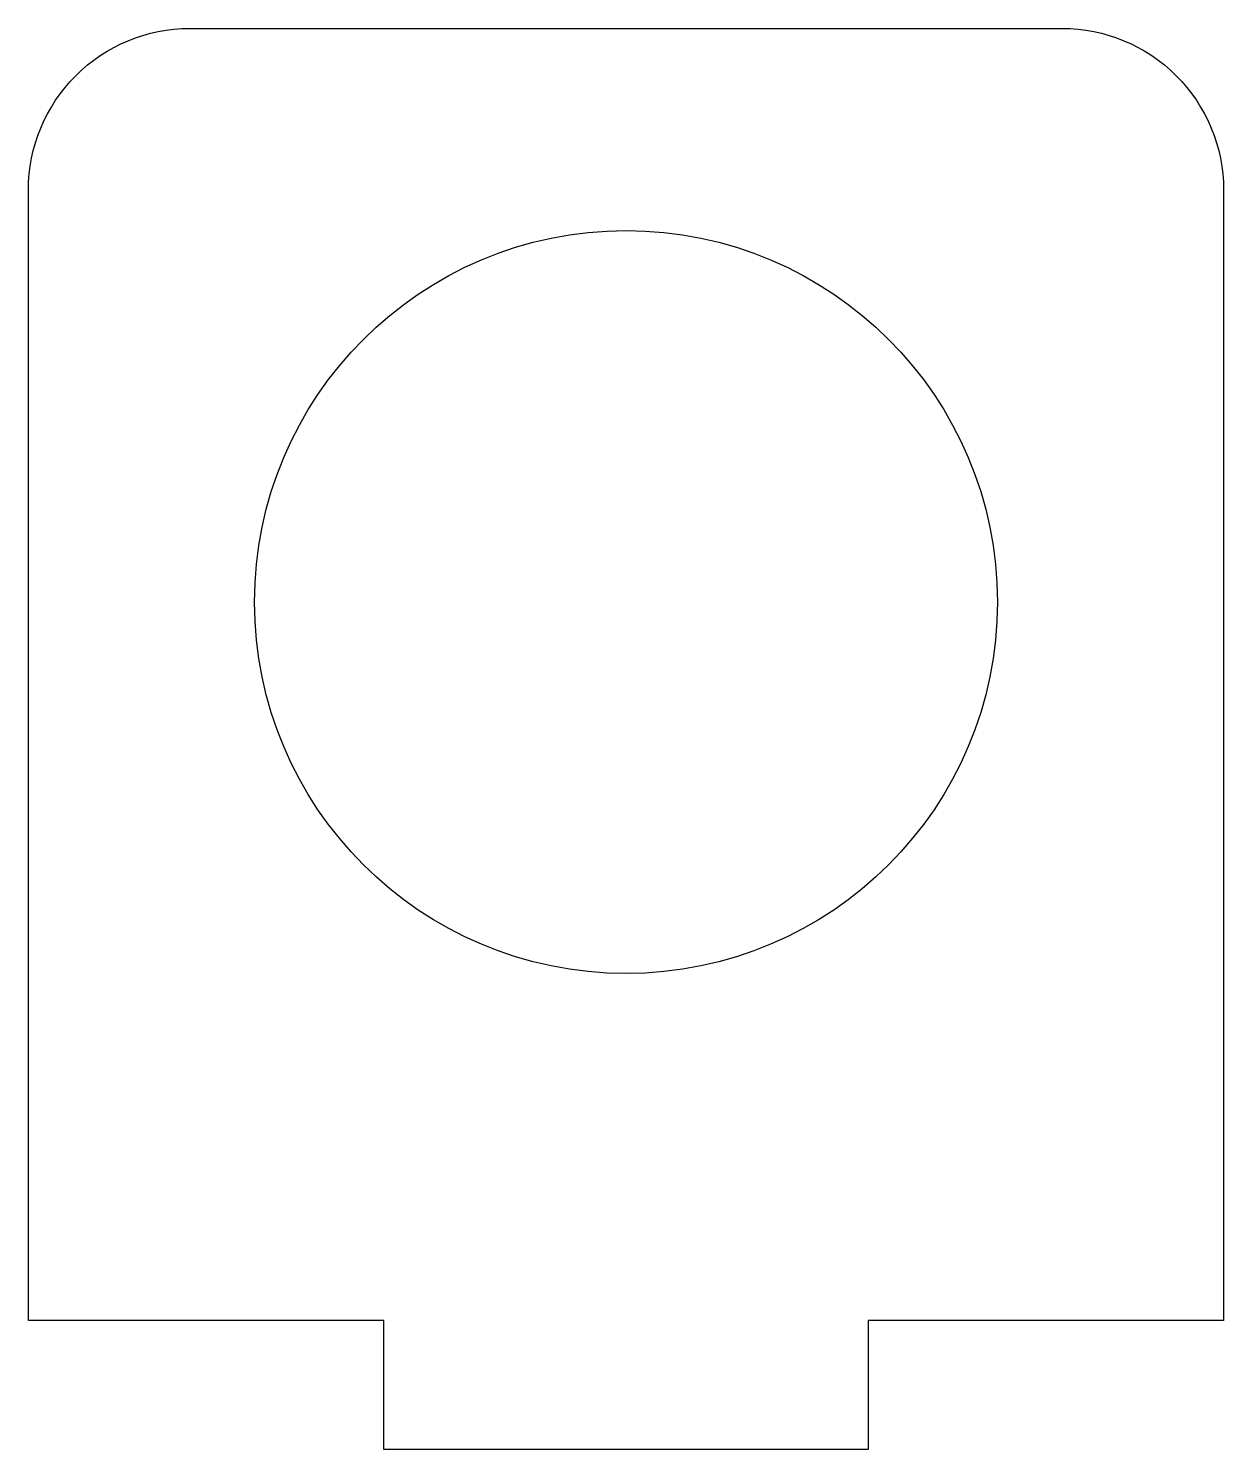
# Model space of a CAD drawing. Extents: x -18.5 to 18.5, y -24 to 20.
import ezdxf

# ---------------------------------------------------------------- set-up
doc = ezdxf.new("R2010")
doc.units = 0

msp = doc.modelspace()

# ---------------------------------------------------------------- linework, layer by layer
at = {"layer": '1'}
msp.add_lwpolyline([(18.5, 15), (18.5, -20), (7.5, -20), (7.5, -24), (-7.5, -24), (-7.5, -20), (-18.5, -20), (-18.5, 15, -0.414214), (-13.5, 20), (13.5, 20, -0.414214)], format="xyb", close=True, dxfattribs=at)
msp.add_circle((0, 2.24), 11.5, dxfattribs=at)

doc.saveas('drawing.dxf')
